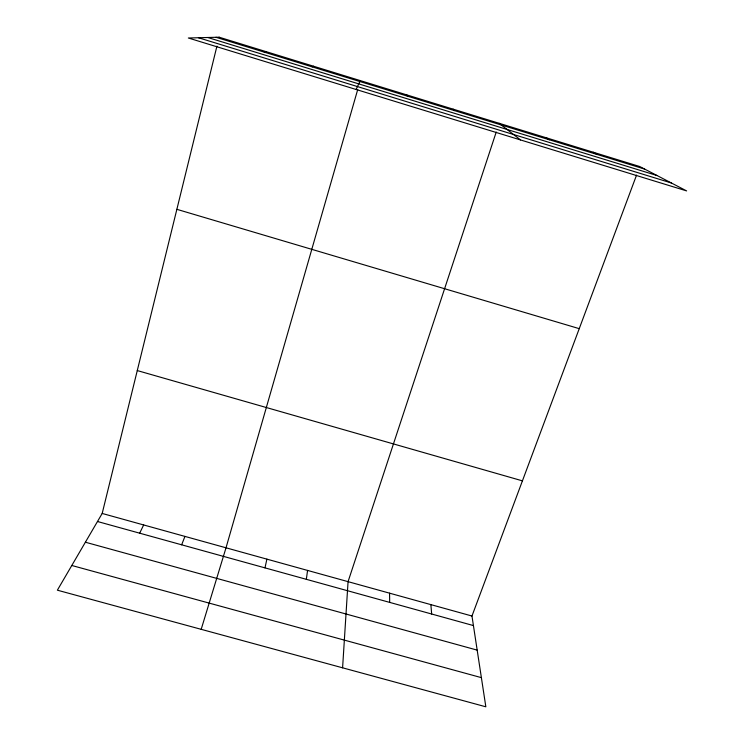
<?xml version="1.0" encoding="UTF-8"?>
<svg xmlns="http://www.w3.org/2000/svg" width="744" height="744" viewBox="0 0 744 744"><rect width="100%" height="100%" fill="white"/><g stroke="black" fill="none" stroke-linecap="round" stroke-linejoin="round"><path stroke-width="1.12" d="M342.593 667.814L348.062 581.65L496.229 132.041M306.333 579.316L307.579 570.425M264.976 567.867L266.901 559.144M636.557 175.11L471.966 616.023L485.841 706.8L57.372 590.187L102.188 513.453L216.932 46.137M357.724 89.531L226.018 547.798L201.187 629.331M181.648 544.803L184.949 536.405M356.088 89.475L360.291 80.603M139.677 533.178L143.666 524.957M312.164 66.858L313.503 66.216M264.204 52.108L266.445 51.745M85.393 542.218L477.183 650.126M71.805 565.486L481.387 677.644M102.188 513.453L471.966 616.023M97.492 521.507L473.426 625.574M137.277 370.568L522.428 480.856M176.867 209.324L579.241 328.653M215.965 37.284L644.592 169.046M207.762 37.498L657.119 175.565M198.425 37.739L671.339 182.959M593.145 152.204L597.106 154.454M546.263 137.789L549.351 139.77M499.112 123.29L520.54 139.937M453.096 109.136L454.435 110.586M406.819 94.916L407.284 96.097M430.869 604.621L431.659 614.014M389.568 593.163L389.679 602.389M219.127 37.2L188.344 38L686.628 190.91L639.756 166.535L219.127 37.2"/></g></svg>
